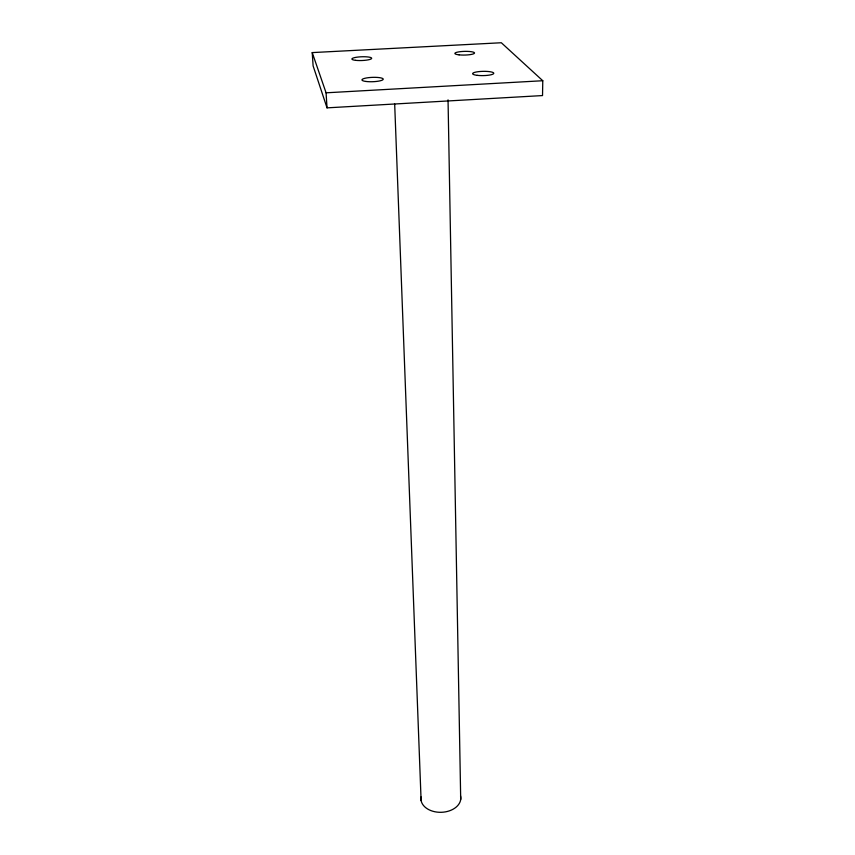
<?xml version="1.0" encoding="UTF-8"?>
<svg xmlns="http://www.w3.org/2000/svg" width="855" height="855" viewBox="0 0 855 855"><rect width="100%" height="100%" fill="white"/><g stroke="black" fill="none" stroke-linecap="round" stroke-linejoin="round"><path stroke-width="1.28" d="M542.775 80.733L542.53 95.568L327.027 107.858L313.112 65.888L312.225 52.593L501.329 42.75L542.775 80.733L326.076 92.81L312.225 52.593M326.076 92.81L327.027 107.858M394.679 104.021L421.109 800.59M448.041 99.853L460.706 799.489M460.535 795.866A19.943 13.894 -1.6 0 1 441.244 812.303A19.943 13.894 -1.6 0 1 421.077 796.967M477.261 75.347A10.57 2.127 -1.1 0 0 493.752 73.445A10.57 2.127 -1.1 0 0 478.64 71.638A10.57 2.127 -1.1 0 0 477.261 75.347M365.929 81.46A10.666 2.18 -2 0 0 383.126 79.515A10.666 2.18 -2 0 0 368.719 77.634A10.666 2.18 -2 0 0 365.929 81.46M355.53 60.331A9.918 1.881 -2.1 0 0 371.562 58.61A9.918 1.881 -2.1 0 0 358.245 57.018A9.918 1.881 -2.1 0 0 355.53 60.331M459.082 54.848A9.822 1.838 -1.3 0 0 474.504 53.17A9.822 1.838 -1.3 0 0 460.599 51.631A9.822 1.838 -1.3 0 0 459.082 54.848"/></g></svg>
